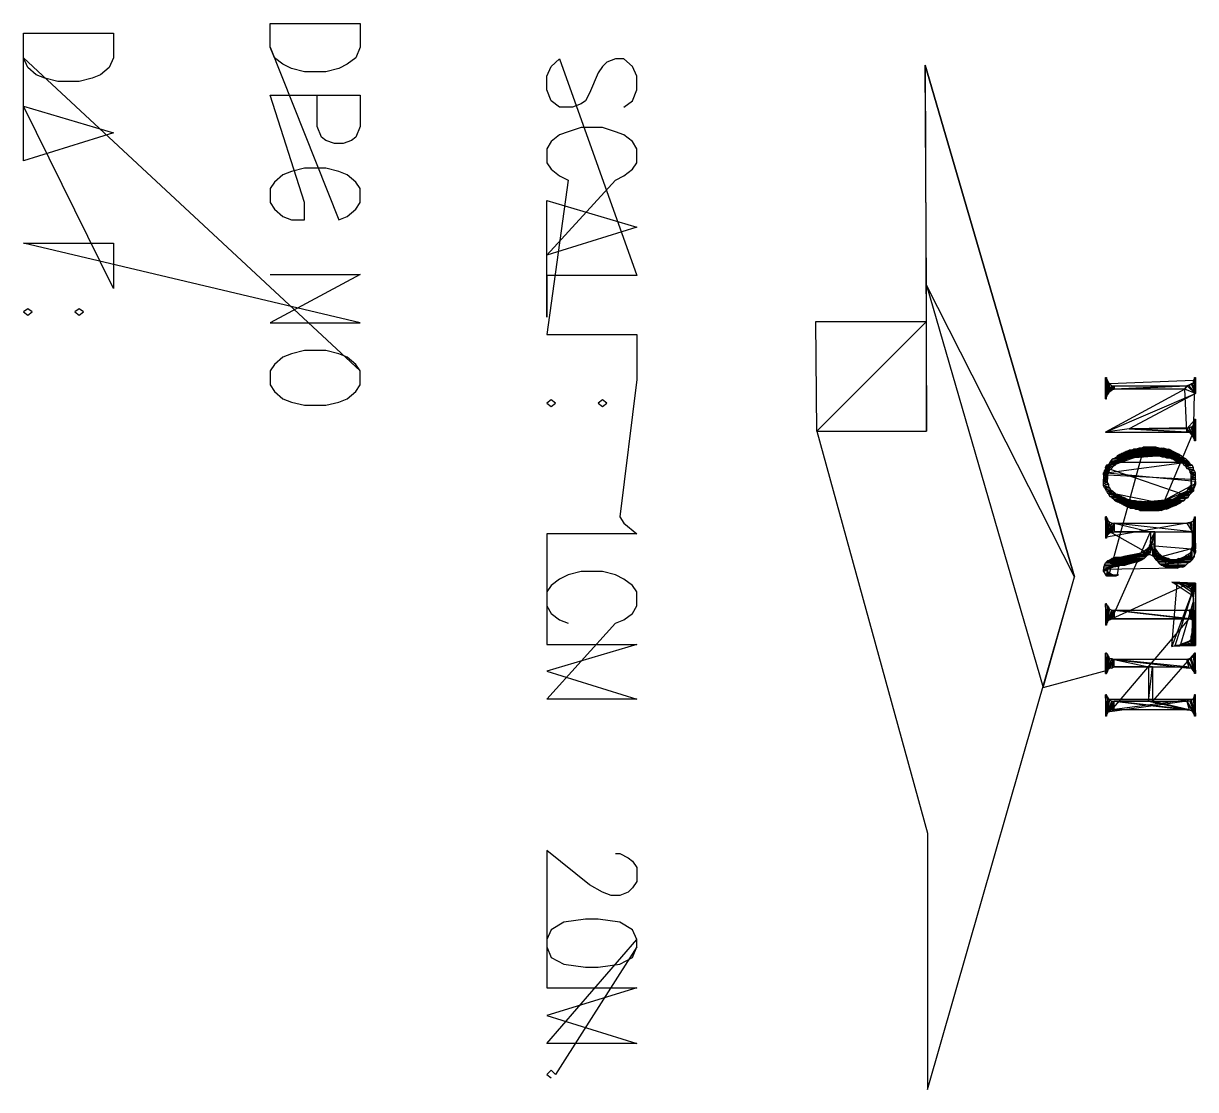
# Model space of a CAD drawing. Header units: metres. Extents: x 0 to 805, y 0 to 1107.
# Drawn here: x 74.1 to 143.5, y 211.8 to 274.9 of the extents above; entities that cross this region are included whole.
import ezdxf

# ---------------------------------------------------------------- set-up
doc = ezdxf.new("R2010")
doc.units = ezdxf.units.M
doc.layers.add('GUIDES', color=8, linetype='Continuous')
doc.layers.add('ROADS', color=7, linetype='Continuous')

msp = doc.modelspace()

# ---------------------------------------------------------------- linework, layer by layer
at = {"layer": 'GUIDES'}
for points in [[(88.702, 274.941), (94.036, 274.941), (94.036, 273.544), (93.782, 272.909), (93.274, 272.528), (92.766, 272.274), (92.004, 272.083), (90.734, 272.083), (89.972, 272.274), (89.464, 272.528), (88.956, 272.909), (88.702, 273.544), (88.702, 274.941)], [(74.097, 274.369), (79.431, 274.369), (79.431, 272.909), (79.177, 272.337), (78.669, 271.893), (78.161, 271.702), (77.399, 271.512), (76.129, 271.512), (75.367, 271.702), (74.859, 271.893), (74.351, 272.337), (74.097, 272.909), (74.097, 274.369)], [(127.501, 272.464), (136.327, 242.175), (127.564, 259.447), (127.501, 272.464)], [(136.327, 242.175), (127.564, 259.447), (134.486, 235.634), (136.327, 242.175)], [(74.605, 257.859), (74.351, 258.05), (74.097, 257.859), (74.351, 257.669), (74.605, 257.859)], [(77.653, 257.859), (77.399, 258.05), (77.145, 257.859), (77.399, 257.669), (77.653, 257.859)], [(121.024, 257.288), (127.564, 257.288), (121.087, 250.811), (121.024, 257.288)], [(127.564, 257.288), (121.087, 250.811), (127.564, 250.811), (127.564, 257.288)], [(94.036, 254.367), (93.782, 254.748), (93.274, 255.192), (92.766, 255.383), (92.004, 255.573), (90.734, 255.573), (89.972, 255.383), (89.464, 255.192), (88.956, 254.748), (88.702, 254.367), (88.702, 253.541), (88.956, 253.16), (89.464, 252.716), (89.972, 252.525), (90.734, 252.335), (92.004, 252.335), (92.766, 252.525), (93.274, 252.716), (93.782, 253.16), (94.036, 253.541), (94.036, 254.367)], [(138.232, 252.843), (138.169, 252.716), (138.169, 253.986), (138.232, 252.843)], [(138.232, 252.843), (138.232, 253.922), (138.169, 253.986), (138.232, 252.843)], [(138.232, 253.922), (138.169, 253.986), (138.232, 253.986), (138.232, 253.922)], [(138.296, 253.795), (138.232, 252.843), (138.232, 253.922), (138.296, 253.795)], [(138.232, 252.843), (138.359, 253.668), (138.296, 253.795), (138.232, 252.843)], [(138.423, 253.605), (138.232, 252.843), (138.359, 253.668), (138.423, 253.605)], [(138.296, 252.97), (138.423, 253.605), (138.232, 252.843), (138.296, 252.97)], [(138.359, 253.097), (138.296, 252.97), (138.423, 253.605), (138.359, 253.097)], [(138.359, 253.097), (138.55, 253.478), (138.423, 253.605), (138.359, 253.097)], [(138.423, 253.16), (138.359, 253.097), (138.55, 253.478), (138.423, 253.16)], [(138.55, 253.224), (138.677, 253.478), (138.423, 253.16), (138.55, 253.224)], [(138.55, 253.478), (138.677, 253.478), (138.423, 253.16), (138.55, 253.478)], [(138.677, 253.287), (138.55, 253.224), (138.677, 253.478), (138.677, 253.287)], [(142.995, 253.478), (142.868, 253.287), (138.677, 253.287), (142.995, 253.478)], [(138.677, 253.478), (142.995, 253.478), (138.677, 253.287), (138.677, 253.478)], [(143.503, 253.033), (142.868, 253.287), (142.995, 253.478), (143.503, 253.033)], [(142.995, 253.478), (143.503, 253.033), (143.122, 253.478), (142.995, 253.478)], [(143.503, 253.033), (143.122, 253.478), (143.249, 253.605), (143.503, 253.033)], [(143.249, 253.605), (143.503, 253.033), (143.312, 253.605), (143.249, 253.605)], [(143.503, 253.033), (143.312, 253.605), (143.376, 253.668), (143.503, 253.033)], [(143.503, 253.033), (143.376, 253.795), (143.439, 253.922), (143.503, 253.033)], [(143.376, 253.668), (143.503, 253.033), (143.376, 253.795), (143.376, 253.668)], [(143.439, 253.922), (143.503, 253.033), (143.439, 253.986), (143.439, 253.922)], [(143.503, 253.033), (143.439, 253.986), (143.503, 253.986), (143.503, 253.033)], [(105.593, 252.462), (105.339, 252.652), (105.085, 252.462), (105.339, 252.271), (105.593, 252.462)], [(108.641, 252.462), (108.387, 252.652), (108.133, 252.462), (108.387, 252.271), (108.641, 252.462)], [(138.169, 250.747), (143.503, 253.033), (142.868, 253.287), (138.169, 250.747)], [(139.566, 250.938), (138.169, 250.747), (143.503, 253.033), (139.566, 250.938)], [(138.232, 252.716), (138.232, 252.843), (138.169, 252.716), (138.232, 252.716)], [(143.376, 251.255), (143.503, 250.239), (143.439, 251.446), (143.376, 251.255)], [(143.503, 250.239), (143.376, 251.192), (143.376, 251.255), (143.503, 250.239)], [(143.503, 250.239), (143.439, 251.446), (143.439, 251.509), (143.503, 250.239)], [(143.503, 250.239), (143.439, 251.509), (143.503, 251.509), (143.503, 250.239)], [(138.169, 250.747), (142.995, 250.747), (139.566, 250.938), (138.169, 250.747)], [(142.995, 250.938), (139.566, 250.938), (142.995, 250.747), (142.995, 250.938)], [(142.995, 250.938), (143.312, 250.557), (143.122, 251.001), (142.995, 250.938)], [(142.995, 250.747), (143.122, 250.747), (142.995, 250.938), (142.995, 250.747)], [(143.122, 250.747), (142.995, 250.938), (143.312, 250.62), (143.122, 250.747)], [(142.995, 250.938), (143.312, 250.62), (143.312, 250.557), (142.995, 250.938)], [(143.122, 251.001), (143.503, 250.239), (143.249, 251.065), (143.122, 251.001)], [(143.312, 250.557), (143.122, 251.001), (143.503, 250.239), (143.312, 250.557)], [(143.503, 250.239), (143.249, 251.065), (143.312, 251.065), (143.503, 250.239)], [(143.312, 251.065), (143.503, 250.239), (143.376, 251.192), (143.312, 251.065)], [(143.312, 250.557), (143.376, 250.43), (143.503, 250.239), (143.312, 250.557)], [(143.376, 250.43), (143.439, 250.303), (143.503, 250.239), (143.376, 250.43)], [(143.439, 250.303), (143.503, 250.239), (143.439, 250.239), (143.439, 250.303)], [(139.629, 249.223), (139.439, 249.16), (138.613, 249.16), (139.629, 249.223)], [(138.74, 249.223), (139.629, 249.223), (138.613, 249.16), (138.74, 249.223)], [(139.883, 249.287), (139.756, 249.223), (138.74, 249.223), (139.883, 249.287)], [(140.074, 249.287), (139.883, 249.287), (138.74, 249.223), (140.074, 249.287)], [(140.074, 249.287), (138.74, 249.223), (140.201, 249.287), (140.074, 249.287)], [(138.74, 249.223), (140.201, 249.287), (138.867, 249.287), (138.74, 249.223)], [(138.867, 249.35), (140.836, 249.35), (138.994, 249.414), (138.867, 249.35)], [(140.328, 249.35), (138.867, 249.287), (140.201, 249.287), (140.328, 249.35)], [(138.867, 249.35), (140.328, 249.35), (138.867, 249.287), (138.867, 249.35)], [(139.121, 249.477), (142.55, 249.414), (138.994, 249.414), (139.121, 249.477)], [(140.836, 249.35), (138.994, 249.414), (142.55, 249.414), (140.836, 249.35)], [(139.248, 249.541), (142.423, 249.477), (139.121, 249.477), (139.248, 249.541)], [(142.423, 249.477), (139.121, 249.477), (142.55, 249.414), (142.423, 249.477)], [(139.375, 249.604), (142.296, 249.541), (139.248, 249.541), (139.375, 249.604)], [(142.296, 249.541), (139.248, 249.541), (142.423, 249.477), (142.296, 249.541)], [(139.566, 249.668), (142.169, 249.604), (139.375, 249.604), (139.566, 249.668)], [(142.169, 249.604), (139.375, 249.604), (142.296, 249.541), (142.169, 249.604)], [(142.042, 249.668), (139.566, 249.668), (142.169, 249.604), (142.042, 249.668)], [(139.82, 249.731), (141.915, 249.731), (139.693, 249.668), (139.82, 249.731)], [(141.915, 249.731), (139.693, 249.668), (142.042, 249.668), (141.915, 249.731)], [(140.137, 249.795), (141.598, 249.795), (139.947, 249.731), (140.137, 249.795)], [(141.598, 249.795), (139.947, 249.731), (141.788, 249.731), (141.598, 249.795)], [(140.391, 249.858), (141.344, 249.795), (140.264, 249.795), (140.391, 249.858)], [(141.153, 249.858), (140.391, 249.858), (141.344, 249.795), (141.153, 249.858)], [(140.836, 249.35), (140.899, 249.35), (142.55, 249.414), (140.836, 249.35)], [(140.899, 249.35), (142.55, 249.414), (142.677, 249.35), (140.899, 249.35)], [(141.534, 249.287), (142.804, 249.223), (141.344, 249.35), (141.534, 249.287)], [(142.804, 249.223), (141.344, 249.35), (142.677, 249.35), (142.804, 249.223)], [(141.534, 249.287), (141.661, 249.287), (142.804, 249.223), (141.534, 249.287)], [(141.661, 249.287), (141.788, 249.223), (142.804, 249.223), (141.661, 249.287)], [(141.979, 249.223), (142.106, 249.16), (142.931, 249.16), (141.979, 249.223)], [(142.804, 249.223), (141.979, 249.223), (142.931, 249.16), (142.804, 249.223)], [(138.296, 247.953), (138.105, 248.461), (138.169, 248.525), (138.296, 247.953)], [(138.296, 247.953), (138.169, 248.652), (138.232, 248.779), (138.296, 247.953)], [(138.169, 248.525), (138.296, 247.953), (138.169, 248.652), (138.169, 248.525)], [(138.359, 248.842), (138.74, 248.779), (138.232, 248.779), (138.359, 248.842)], [(138.613, 248.715), (138.55, 248.588), (138.232, 248.779), (138.613, 248.715)], [(138.55, 248.588), (138.232, 248.779), (138.423, 248.525), (138.55, 248.588)], [(138.232, 248.779), (138.423, 248.525), (138.359, 248.398), (138.232, 248.779)], [(138.359, 248.398), (138.359, 248.334), (138.232, 248.779), (138.359, 248.398)], [(138.359, 248.334), (138.232, 248.779), (138.296, 248.207), (138.359, 248.334)], [(138.232, 248.779), (138.296, 248.207), (138.296, 248.08), (138.232, 248.779)], [(138.296, 248.08), (138.296, 247.953), (138.232, 248.779), (138.296, 248.08)], [(138.74, 248.779), (138.232, 248.779), (138.613, 248.715), (138.74, 248.779)], [(138.804, 248.842), (138.359, 248.842), (138.994, 248.969), (138.804, 248.842)], [(138.359, 248.842), (138.994, 248.969), (138.423, 248.969), (138.359, 248.842)], [(138.804, 248.842), (138.359, 248.842), (138.74, 248.779), (138.804, 248.842)], [(138.486, 249.033), (139.121, 249.033), (138.423, 248.969), (138.486, 249.033)], [(139.121, 249.033), (138.423, 248.969), (138.994, 248.969), (139.121, 249.033)], [(138.613, 249.16), (139.312, 249.096), (138.486, 249.033), (138.613, 249.16)], [(139.312, 249.096), (139.185, 249.033), (138.486, 249.033), (139.312, 249.096)], [(139.439, 249.16), (138.613, 249.16), (139.312, 249.096), (139.439, 249.16)], [(142.106, 249.16), (142.931, 249.16), (142.233, 249.096), (142.106, 249.16)], [(142.931, 249.16), (142.233, 249.096), (143.058, 249.033), (142.931, 249.16)], [(142.233, 249.096), (142.36, 249.033), (143.058, 249.033), (142.233, 249.096)], [(142.55, 248.969), (143.122, 248.969), (142.487, 249.033), (142.55, 248.969)], [(143.058, 249.033), (142.487, 249.033), (143.122, 248.969), (143.058, 249.033)], [(142.741, 248.906), (143.185, 248.842), (142.55, 248.969), (142.741, 248.906)], [(143.185, 248.842), (142.55, 248.969), (143.122, 248.969), (143.185, 248.842)], [(142.741, 248.906), (143.185, 248.842), (142.804, 248.779), (142.741, 248.906)], [(143.185, 248.842), (142.804, 248.779), (143.312, 248.779), (143.185, 248.842)], [(142.804, 248.779), (143.312, 248.779), (142.931, 248.715), (142.804, 248.779)], [(143.312, 248.779), (142.931, 248.715), (143.376, 248.652), (143.312, 248.779)], [(142.931, 248.715), (143.376, 248.652), (142.995, 248.588), (142.931, 248.715)], [(143.376, 248.652), (142.995, 248.588), (143.376, 248.525), (143.376, 248.652)], [(142.995, 248.588), (143.376, 248.525), (143.122, 248.525), (142.995, 248.588)], [(143.376, 248.525), (143.122, 248.525), (143.439, 248.461), (143.376, 248.525)], [(143.122, 248.525), (143.439, 248.461), (143.185, 248.398), (143.122, 248.525)], [(138.042, 248.334), (138.296, 247.953), (138.105, 248.461), (138.042, 248.334)], [(138.296, 247.953), (138.042, 248.207), (138.042, 248.334), (138.296, 247.953)], [(138.042, 248.08), (138.296, 247.953), (138.042, 248.207), (138.042, 248.08)], [(138.042, 248.08), (138.042, 247.953), (138.296, 247.953), (138.042, 248.08)], [(138.042, 247.953), (138.296, 247.826), (138.042, 247.826), (138.042, 247.953)], [(138.296, 247.953), (138.042, 247.953), (138.296, 247.826), (138.296, 247.953)], [(138.296, 247.826), (138.042, 247.826), (138.296, 247.763), (138.296, 247.826)], [(138.042, 247.826), (138.296, 247.763), (138.042, 247.699), (138.042, 247.826)], [(143.439, 248.461), (143.185, 248.398), (143.503, 248.334), (143.439, 248.461)], [(143.185, 248.398), (143.503, 248.334), (143.185, 248.334), (143.185, 248.398)], [(143.185, 248.334), (143.249, 248.207), (143.503, 248.207), (143.185, 248.334)], [(143.503, 248.334), (143.185, 248.334), (143.503, 248.207), (143.503, 248.334)], [(143.249, 248.207), (143.503, 248.207), (143.249, 248.08), (143.249, 248.207)], [(143.503, 248.207), (143.249, 248.08), (143.503, 248.08), (143.503, 248.207)], [(143.249, 248.08), (143.503, 248.08), (143.249, 247.953), (143.249, 248.08)], [(143.503, 248.08), (143.249, 247.953), (143.503, 247.953), (143.503, 248.08)], [(143.249, 247.953), (143.249, 247.89), (143.312, 247.191), (143.249, 247.953)], [(143.249, 247.953), (143.503, 247.953), (143.312, 247.191), (143.249, 247.953)], [(143.249, 247.89), (143.249, 247.763), (143.312, 247.191), (143.249, 247.89)], [(143.312, 247.191), (143.503, 247.826), (143.503, 247.953), (143.312, 247.191)], [(143.503, 247.699), (143.312, 247.191), (143.503, 247.826), (143.503, 247.699)], [(138.296, 247.763), (138.042, 247.699), (138.359, 247.636), (138.296, 247.763)], [(138.042, 247.699), (138.359, 247.636), (138.042, 247.572), (138.042, 247.699)], [(138.359, 247.636), (138.042, 247.572), (138.359, 247.509), (138.359, 247.636)], [(138.042, 247.572), (138.359, 247.509), (138.105, 247.445), (138.042, 247.572)], [(138.359, 247.509), (138.105, 247.445), (138.423, 247.445), (138.359, 247.509)], [(138.105, 247.445), (138.423, 247.445), (138.169, 247.382), (138.105, 247.445)], [(138.423, 247.445), (138.169, 247.382), (138.486, 247.318), (138.423, 247.445)], [(138.169, 247.382), (138.486, 247.318), (138.232, 247.255), (138.169, 247.382)], [(138.486, 247.318), (138.232, 247.255), (138.613, 247.255), (138.486, 247.318)], [(138.296, 247.128), (138.613, 247.255), (138.232, 247.255), (138.296, 247.128)], [(138.74, 247.128), (138.296, 247.128), (138.613, 247.255), (138.74, 247.128)], [(138.74, 247.128), (138.296, 247.128), (138.804, 247.064), (138.74, 247.128)], [(138.296, 247.128), (138.804, 247.064), (138.359, 247.064), (138.296, 247.128)], [(142.868, 247.191), (143.312, 247.191), (142.741, 247.064), (142.868, 247.191)], [(143.312, 247.191), (142.741, 247.064), (143.185, 247.064), (143.312, 247.191)], [(142.995, 247.255), (142.868, 247.191), (143.312, 247.191), (142.995, 247.255)], [(143.058, 247.382), (142.995, 247.255), (143.312, 247.191), (143.058, 247.382)], [(143.122, 247.445), (143.058, 247.382), (143.312, 247.191), (143.122, 247.445)], [(143.185, 247.572), (143.122, 247.445), (143.312, 247.191), (143.185, 247.572)], [(143.249, 247.636), (143.185, 247.572), (143.312, 247.191), (143.249, 247.636)], [(143.249, 247.763), (143.249, 247.636), (143.312, 247.191), (143.249, 247.763)], [(143.312, 247.191), (143.503, 247.636), (143.503, 247.699), (143.312, 247.191)], [(143.439, 247.509), (143.312, 247.191), (143.503, 247.636), (143.439, 247.509)], [(143.312, 247.191), (143.376, 247.382), (143.439, 247.509), (143.312, 247.191)], [(143.376, 247.255), (143.312, 247.191), (143.376, 247.382), (143.376, 247.255)], [(138.359, 247.064), (138.931, 247.001), (138.423, 246.937), (138.359, 247.064)], [(138.804, 247.064), (138.359, 247.064), (138.931, 247.001), (138.804, 247.064)], [(138.931, 247.001), (138.423, 246.937), (139.121, 246.937), (138.931, 247.001)], [(138.423, 246.937), (139.121, 246.937), (138.55, 246.874), (138.423, 246.937)], [(139.121, 246.937), (139.248, 246.874), (138.55, 246.874), (139.121, 246.937)], [(138.677, 246.747), (139.375, 246.81), (138.55, 246.874), (138.677, 246.747)], [(139.248, 246.874), (138.55, 246.874), (139.375, 246.81), (139.248, 246.874)], [(139.502, 246.747), (138.677, 246.747), (139.375, 246.81), (139.502, 246.747)], [(138.677, 246.747), (139.629, 246.747), (138.74, 246.683), (138.677, 246.747)], [(139.629, 246.747), (139.756, 246.683), (138.74, 246.683), (139.629, 246.747)], [(138.867, 246.62), (139.947, 246.683), (138.74, 246.683), (138.867, 246.62)], [(140.074, 246.62), (138.867, 246.62), (139.947, 246.683), (140.074, 246.62)], [(138.867, 246.62), (140.582, 246.62), (138.994, 246.556), (138.867, 246.62)], [(140.582, 246.62), (140.709, 246.556), (138.994, 246.556), (140.582, 246.62)], [(138.994, 246.556), (142.614, 246.556), (139.121, 246.493), (138.994, 246.556)], [(142.614, 246.556), (139.121, 246.493), (142.487, 246.493), (142.614, 246.556)], [(139.121, 246.493), (142.487, 246.493), (139.248, 246.429), (139.121, 246.493)], [(142.487, 246.493), (139.248, 246.429), (142.36, 246.429), (142.487, 246.493)], [(139.248, 246.429), (142.36, 246.429), (139.375, 246.366), (139.248, 246.429)], [(142.36, 246.429), (139.375, 246.366), (142.169, 246.366), (142.36, 246.429)], [(141.026, 246.62), (140.836, 246.556), (142.614, 246.556), (141.026, 246.62)], [(141.153, 246.62), (141.026, 246.62), (142.614, 246.556), (141.153, 246.62)], [(141.153, 246.62), (142.614, 246.556), (141.344, 246.62), (141.153, 246.62)], [(142.614, 246.556), (141.344, 246.62), (142.677, 246.62), (142.614, 246.556)], [(141.661, 246.683), (141.471, 246.62), (142.677, 246.62), (141.661, 246.683)], [(141.661, 246.683), (142.677, 246.62), (141.788, 246.683), (141.661, 246.683)], [(141.915, 246.747), (142.804, 246.683), (141.788, 246.683), (141.915, 246.747)], [(142.677, 246.62), (141.788, 246.683), (142.804, 246.683), (142.677, 246.62)], [(142.106, 246.747), (141.915, 246.747), (142.804, 246.683), (142.106, 246.747)], [(142.233, 246.81), (142.931, 246.81), (142.106, 246.747), (142.233, 246.81)], [(142.931, 246.81), (142.106, 246.747), (142.804, 246.683), (142.931, 246.81)], [(142.36, 246.874), (142.233, 246.81), (142.931, 246.81), (142.36, 246.874)], [(142.487, 246.937), (143.058, 246.874), (142.36, 246.874), (142.487, 246.937)], [(143.058, 246.874), (142.36, 246.874), (142.931, 246.81), (143.058, 246.874)], [(143.122, 247.001), (142.487, 246.937), (143.058, 246.874), (143.122, 247.001)], [(142.614, 247.001), (143.122, 247.001), (142.487, 246.937), (142.614, 247.001)], [(143.185, 247.064), (142.614, 247.001), (143.122, 247.001), (143.185, 247.064)], [(142.741, 247.064), (143.185, 247.064), (142.614, 247.001), (142.741, 247.064)], [(138.169, 244.461), (138.232, 244.524), (138.169, 245.731), (138.169, 244.461)], [(138.232, 245.731), (138.169, 245.731), (138.296, 245.604), (138.232, 245.731)], [(138.169, 245.731), (138.296, 245.604), (138.232, 244.524), (138.169, 245.731)], [(139.375, 246.366), (142.169, 246.366), (139.502, 246.302), (139.375, 246.366)], [(142.169, 246.366), (139.502, 246.302), (142.042, 246.302), (142.169, 246.366)], [(139.502, 246.302), (142.042, 246.302), (139.629, 246.239), (139.502, 246.302)], [(142.042, 246.302), (139.629, 246.239), (141.915, 246.239), (142.042, 246.302)], [(141.915, 246.239), (139.756, 246.239), (141.788, 246.175), (141.915, 246.239)], [(139.756, 246.239), (141.788, 246.175), (139.947, 246.175), (139.756, 246.239)], [(141.661, 246.175), (140.074, 246.175), (141.471, 246.112), (141.661, 246.175)], [(140.074, 246.175), (141.471, 246.112), (140.201, 246.112), (140.074, 246.175)], [(143.439, 245.731), (143.503, 245.731), (143.439, 245.667), (143.439, 245.731)], [(143.503, 245.731), (143.439, 245.667), (143.503, 243.889), (143.503, 245.731)], [(138.232, 244.524), (138.296, 245.54), (138.296, 245.604), (138.232, 244.524)], [(138.359, 245.413), (138.232, 244.524), (138.296, 245.54), (138.359, 245.413)], [(138.55, 245.35), (138.232, 244.524), (138.423, 245.413), (138.55, 245.35)], [(138.232, 244.524), (138.423, 245.413), (138.359, 245.413), (138.232, 244.524)], [(138.55, 245.35), (138.296, 244.651), (138.232, 244.524), (138.55, 245.35)], [(138.677, 245.35), (138.423, 244.778), (138.296, 244.651), (138.677, 245.35)], [(138.677, 245.35), (138.296, 244.651), (138.55, 245.35), (138.677, 245.35)], [(138.677, 245.35), (138.55, 244.778), (138.423, 244.778), (138.677, 245.35)], [(138.677, 244.842), (138.677, 245.35), (138.55, 244.778), (138.677, 244.842)], [(140.836, 244.842), (138.677, 244.842), (138.677, 245.35), (140.836, 244.842)], [(140.836, 244.842), (143.312, 244.842), (138.677, 245.35), (140.836, 244.842)], [(143.312, 244.842), (138.677, 245.35), (142.995, 245.35), (143.312, 244.842)], [(142.995, 245.35), (143.312, 244.842), (143.185, 245.35), (142.995, 245.35)], [(143.312, 244.842), (143.185, 245.35), (143.249, 245.413), (143.312, 244.842)], [(143.249, 245.413), (143.439, 243.508), (143.376, 245.477), (143.249, 245.413)], [(143.249, 245.413), (143.312, 244.842), (143.439, 243.508), (143.249, 245.413)], [(143.439, 245.667), (143.376, 245.54), (143.439, 243.508), (143.439, 245.667)], [(143.439, 243.508), (143.376, 245.477), (143.376, 245.54), (143.439, 243.508)], [(143.439, 245.667), (143.503, 243.889), (143.439, 243.508), (143.439, 245.667)], [(138.232, 244.461), (138.169, 244.461), (138.232, 244.524), (138.232, 244.461)], [(141.09, 244.842), (140.836, 244.334), (140.899, 244.08), (141.09, 244.842)], [(141.09, 244.842), (140.836, 244.842), (140.836, 244.334), (141.09, 244.842)], [(140.836, 244.334), (140.899, 244.08), (140.836, 243.762), (140.836, 244.334)], [(141.09, 244.842), (140.899, 244.08), (141.026, 243.381), (141.09, 244.842)], [(141.09, 244.842), (141.09, 244.143), (141.026, 243.381), (141.09, 244.842)], [(143.312, 244.842), (143.312, 243.953), (143.439, 243.508), (143.312, 244.842)], [(140.772, 243.508), (140.264, 243.572), (140.328, 243.635), (140.772, 243.508)], [(140.836, 243.635), (140.328, 243.635), (140.772, 243.508), (140.836, 243.635)], [(140.518, 243.762), (140.391, 243.635), (140.836, 243.635), (140.518, 243.762)], [(140.645, 243.826), (140.836, 243.762), (140.518, 243.762), (140.645, 243.826)], [(140.836, 243.762), (140.518, 243.762), (140.836, 243.635), (140.836, 243.762)], [(140.709, 243.889), (140.645, 243.826), (140.836, 243.762), (140.709, 243.889)], [(140.709, 243.889), (140.836, 243.762), (140.772, 244.016), (140.709, 243.889)], [(140.836, 243.762), (140.772, 244.016), (140.836, 244.143), (140.836, 243.762)], [(140.836, 243.762), (140.899, 243.953), (140.899, 244.08), (140.836, 243.762)], [(140.899, 243.889), (140.836, 243.762), (140.899, 243.953), (140.899, 243.889)], [(140.899, 243.953), (140.899, 244.08), (141.026, 243.381), (140.899, 243.953)], [(141.026, 243.381), (140.899, 243.889), (140.899, 243.953), (141.026, 243.381)], [(140.963, 243.762), (141.026, 243.381), (140.899, 243.889), (140.963, 243.762)], [(141.026, 243.381), (140.963, 243.635), (140.963, 243.762), (141.026, 243.381)], [(140.963, 243.508), (141.026, 243.381), (140.963, 243.635), (140.963, 243.508)], [(141.026, 243.381), (141.09, 244.016), (141.09, 244.143), (141.026, 243.381)], [(141.09, 243.889), (141.026, 243.381), (141.09, 244.016), (141.09, 243.889)], [(141.09, 243.889), (141.153, 243.762), (141.026, 243.381), (141.09, 243.889)], [(141.153, 243.762), (141.217, 243.699), (141.026, 243.381), (141.153, 243.762)], [(141.217, 243.699), (141.28, 243.572), (141.026, 243.381), (141.217, 243.699)], [(143.249, 243.699), (143.185, 243.572), (143.312, 243.191), (143.249, 243.699)], [(143.249, 243.826), (143.312, 243.191), (143.312, 243.953), (143.249, 243.826)], [(143.249, 243.826), (143.249, 243.699), (143.312, 243.191), (143.249, 243.826)], [(143.312, 243.953), (143.439, 243.508), (143.312, 243.191), (143.312, 243.953)], [(143.439, 243.508), (143.503, 243.762), (143.503, 243.889), (143.439, 243.508)], [(143.503, 243.635), (143.439, 243.508), (143.503, 243.762), (143.503, 243.635)], [(138.169, 243), (139.502, 242.937), (138.105, 242.873), (138.169, 243)], [(138.105, 242.873), (139.312, 242.873), (139.502, 242.937), (138.105, 242.873)], [(139.82, 243), (138.169, 243), (139.947, 243.064), (139.82, 243)], [(138.169, 243), (139.947, 243.064), (138.232, 243.064), (138.169, 243)], [(139.693, 243), (138.169, 243), (139.502, 242.937), (139.693, 243)], [(138.232, 243.064), (140.074, 243.064), (140.137, 243.127), (138.232, 243.064)], [(138.296, 243.127), (140.137, 243.127), (138.232, 243.064), (138.296, 243.127)], [(138.423, 243.191), (140.201, 243.127), (138.296, 243.127), (138.423, 243.191)], [(138.55, 243.254), (140.328, 243.191), (138.423, 243.191), (138.55, 243.254)], [(140.328, 243.191), (138.423, 243.191), (140.201, 243.127), (140.328, 243.191)], [(138.677, 243.254), (138.55, 243.254), (140.328, 243.191), (138.677, 243.254)], [(138.74, 243.318), (140.455, 243.254), (138.677, 243.254), (138.74, 243.318)], [(140.455, 243.254), (138.677, 243.254), (140.328, 243.191), (140.455, 243.254)], [(138.931, 243.318), (138.74, 243.318), (140.455, 243.254), (138.931, 243.318)], [(138.931, 243.318), (140.455, 243.254), (139.058, 243.318), (138.931, 243.318)], [(140.455, 243.254), (139.058, 243.318), (139.248, 243.381), (140.455, 243.254)], [(140.582, 243.381), (139.248, 243.381), (140.455, 243.254), (140.582, 243.381)], [(139.502, 243.381), (140.582, 243.381), (139.629, 243.445), (139.502, 243.381)], [(140.582, 243.381), (139.629, 243.445), (140.645, 243.445), (140.582, 243.381)], [(140.645, 243.445), (139.82, 243.445), (139.947, 243.508), (140.645, 243.445)], [(139.947, 243.508), (140.645, 243.445), (140.137, 243.508), (139.947, 243.508)], [(140.137, 243.508), (140.772, 243.508), (140.264, 243.572), (140.137, 243.508)], [(140.645, 243.445), (140.137, 243.508), (140.772, 243.508), (140.645, 243.445)], [(141.28, 243.572), (141.407, 243.508), (141.026, 243.381), (141.28, 243.572)], [(141.407, 243.508), (141.534, 243.381), (141.026, 243.381), (141.407, 243.508)], [(141.534, 243.381), (141.026, 243.381), (141.661, 243.318), (141.534, 243.381)], [(141.026, 243.381), (141.661, 243.318), (141.09, 243.254), (141.026, 243.381)], [(141.661, 243.318), (141.09, 243.254), (141.788, 243.254), (141.661, 243.318)], [(141.153, 243.191), (141.788, 243.254), (141.09, 243.254), (141.153, 243.191)], [(141.915, 243.254), (142.042, 243.191), (141.153, 243.191), (141.915, 243.254)], [(141.915, 243.254), (141.153, 243.191), (141.788, 243.254), (141.915, 243.254)], [(143.312, 243.191), (141.153, 243.191), (143.185, 243.064), (143.312, 243.191)], [(141.153, 243.191), (143.185, 243.064), (141.28, 243.064), (141.153, 243.191)], [(143.185, 243.064), (141.28, 243.064), (143.058, 243), (143.185, 243.064)], [(141.28, 243.064), (143.058, 243), (141.407, 242.937), (141.28, 243.064)], [(143.058, 243), (141.407, 242.937), (142.931, 242.873), (143.058, 243)], [(141.407, 242.937), (142.931, 242.873), (141.471, 242.873), (141.407, 242.937)], [(142.36, 243.191), (143.312, 243.191), (142.487, 243.254), (142.36, 243.191)], [(143.312, 243.191), (142.487, 243.254), (142.614, 243.254), (143.312, 243.191)], [(142.741, 243.318), (142.614, 243.254), (143.312, 243.191), (142.741, 243.318)], [(142.868, 243.381), (142.741, 243.318), (143.312, 243.191), (142.868, 243.381)], [(142.931, 243.445), (142.868, 243.381), (143.312, 243.191), (142.931, 243.445)], [(143.058, 243.508), (142.931, 243.445), (143.312, 243.191), (143.058, 243.508)], [(143.185, 243.572), (143.058, 243.508), (143.312, 243.191), (143.185, 243.572)], [(143.312, 243.191), (143.439, 243.381), (143.439, 243.508), (143.312, 243.191)], [(143.376, 243.318), (143.312, 243.191), (143.439, 243.381), (143.376, 243.318)], [(138.931, 242.81), (138.042, 242.746), (139.121, 242.873), (138.931, 242.81)], [(138.042, 242.746), (139.121, 242.873), (138.105, 242.873), (138.042, 242.746)], [(138.613, 242.746), (138.042, 242.746), (138.804, 242.81), (138.613, 242.746)], [(138.042, 242.746), (138.804, 242.81), (138.931, 242.81), (138.042, 242.746)], [(138.486, 242.746), (138.423, 242.683), (138.042, 242.619), (138.486, 242.746)], [(138.486, 242.746), (138.042, 242.619), (138.613, 242.746), (138.486, 242.746)], [(138.042, 242.619), (138.613, 242.746), (138.042, 242.746), (138.042, 242.619)], [(138.423, 242.683), (138.042, 242.619), (138.296, 242.619), (138.423, 242.683)], [(138.296, 242.619), (138.296, 242.556), (138.042, 242.492), (138.296, 242.619)], [(138.042, 242.619), (138.296, 242.619), (138.042, 242.492), (138.042, 242.619)], [(138.296, 242.556), (138.042, 242.492), (138.232, 242.238), (138.296, 242.556)], [(138.232, 242.238), (138.105, 242.429), (138.042, 242.492), (138.232, 242.238)], [(138.169, 242.302), (138.232, 242.238), (138.105, 242.429), (138.169, 242.302)], [(138.232, 242.238), (138.296, 242.492), (138.296, 242.556), (138.232, 242.238)], [(138.359, 242.429), (138.232, 242.238), (138.296, 242.492), (138.359, 242.429)], [(138.232, 242.238), (138.486, 242.365), (138.359, 242.429), (138.232, 242.238)], [(138.613, 242.302), (138.232, 242.238), (138.486, 242.365), (138.613, 242.302)], [(138.867, 242.302), (138.232, 242.238), (138.804, 242.238), (138.867, 242.302)], [(138.867, 242.302), (138.232, 242.238), (138.613, 242.302), (138.867, 242.302)], [(138.931, 242.302), (138.867, 242.302), (138.804, 242.238), (138.931, 242.302)], [(142.931, 242.873), (141.471, 242.873), (142.868, 242.81), (142.931, 242.873)], [(141.471, 242.873), (142.868, 242.81), (141.598, 242.81), (141.471, 242.873)], [(142.868, 242.81), (141.598, 242.81), (142.741, 242.746), (142.868, 242.81)], [(141.598, 242.81), (142.741, 242.746), (141.725, 242.746), (141.598, 242.81)], [(142.55, 242.746), (141.915, 242.746), (142.423, 242.683), (142.55, 242.746)], [(141.915, 242.746), (142.423, 242.683), (142.042, 242.683), (141.915, 242.746)], [(142.106, 241.857), (142.233, 241.794), (143.503, 241.794), (142.106, 241.857)], [(142.423, 241.794), (143.503, 241.794), (142.614, 241.73), (142.423, 241.794)], [(142.614, 241.73), (142.741, 241.667), (143.503, 241.794), (142.614, 241.73)], [(142.741, 241.667), (143.503, 241.794), (142.868, 241.667), (142.741, 241.667)], [(143.503, 241.794), (142.868, 241.667), (142.995, 241.603), (143.503, 241.794)], [(142.995, 241.603), (143.058, 241.54), (143.503, 241.794), (142.995, 241.603)], [(143.058, 241.54), (143.503, 241.794), (143.185, 241.476), (143.058, 241.54)], [(143.503, 241.794), (143.185, 241.476), (143.249, 241.413), (143.503, 241.794)], [(143.249, 241.413), (143.249, 241.286), (143.503, 241.794), (143.249, 241.413)], [(143.249, 241.286), (143.503, 241.794), (143.312, 241.222), (143.249, 241.286)], [(143.503, 241.794), (143.312, 241.222), (143.312, 241.095), (143.503, 241.794)], [(143.312, 241.095), (143.376, 240.905), (143.503, 241.794), (143.312, 241.095)], [(143.376, 240.905), (143.503, 241.794), (143.503, 238.111), (143.376, 240.905)], [(143.503, 238.111), (143.376, 240.778), (143.376, 240.905), (143.503, 238.111)], [(138.169, 239.317), (138.232, 239.381), (138.169, 240.587), (138.169, 239.317)], [(138.232, 240.587), (138.169, 240.587), (138.296, 240.46), (138.232, 240.587)], [(138.169, 240.587), (138.296, 240.46), (138.232, 239.381), (138.169, 240.587)], [(138.359, 240.333), (138.232, 239.381), (138.296, 240.46), (138.359, 240.333)], [(138.232, 239.381), (138.423, 240.27), (138.359, 240.333), (138.232, 239.381)], [(138.55, 240.206), (138.232, 239.381), (138.423, 240.27), (138.55, 240.206)], [(138.55, 240.206), (138.296, 239.508), (138.232, 239.381), (138.55, 240.206)], [(138.677, 240.206), (138.423, 239.635), (138.296, 239.571), (138.677, 240.206)], [(138.677, 240.206), (138.296, 239.571), (138.55, 240.206), (138.677, 240.206)], [(138.296, 239.571), (138.55, 240.206), (138.296, 239.508), (138.296, 239.571)], [(138.677, 240.206), (138.55, 239.698), (138.423, 239.635), (138.677, 240.206)], [(138.677, 239.698), (138.677, 240.206), (138.55, 239.698), (138.677, 239.698)], [(143.122, 239.698), (138.677, 239.698), (138.677, 240.206), (143.122, 239.698)], [(143.122, 239.698), (143.185, 239.698), (138.677, 240.206), (143.122, 239.698)], [(143.185, 239.698), (138.677, 240.206), (143.122, 240.206), (143.185, 239.698)], [(143.185, 239.698), (143.312, 239.635), (143.122, 240.206), (143.185, 239.698)], [(143.122, 240.206), (143.312, 239.635), (143.376, 239.508), (143.122, 240.206)], [(143.122, 240.206), (143.376, 239.508), (143.249, 240.206), (143.122, 240.206)], [(143.376, 239.508), (143.249, 240.206), (143.312, 240.27), (143.376, 239.508)], [(143.312, 240.27), (143.376, 239.508), (143.376, 240.333), (143.312, 240.27)], [(143.376, 240.397), (143.503, 238.111), (143.376, 240.778), (143.376, 240.397)], [(143.503, 238.111), (143.376, 239.508), (143.376, 240.397), (143.503, 238.111)], [(143.376, 239.127), (143.503, 238.111), (143.376, 239.508), (143.376, 239.127)], [(138.232, 239.317), (138.169, 239.317), (138.232, 239.381), (138.232, 239.317)], [(143.312, 238.873), (143.503, 238.111), (143.376, 239), (143.312, 238.873)], [(143.503, 238.111), (143.312, 238.746), (143.312, 238.873), (143.503, 238.111)], [(143.503, 238.111), (143.376, 239), (143.376, 239.127), (143.503, 238.111)], [(142.296, 238.111), (143.503, 238.111), (142.106, 238.047), (142.296, 238.111)], [(142.614, 238.174), (143.503, 238.111), (142.487, 238.111), (142.614, 238.174)], [(142.741, 238.238), (142.614, 238.174), (143.503, 238.111), (142.741, 238.238)], [(142.741, 238.238), (143.503, 238.111), (142.868, 238.238), (142.741, 238.238)], [(143.503, 238.111), (142.868, 238.238), (142.995, 238.301), (143.503, 238.111)], [(142.995, 238.301), (143.503, 238.111), (143.122, 238.365), (142.995, 238.301)], [(143.503, 238.111), (143.122, 238.365), (143.185, 238.428), (143.503, 238.111)], [(143.185, 238.428), (143.503, 238.111), (143.249, 238.492), (143.185, 238.428)], [(143.249, 238.619), (143.503, 238.111), (143.312, 238.746), (143.249, 238.619)], [(143.503, 238.111), (143.249, 238.492), (143.249, 238.619), (143.503, 238.111)], [(138.169, 237.666), (138.232, 236.46), (138.169, 236.46), (138.169, 237.666)], [(138.232, 237.666), (138.169, 237.666), (138.296, 237.603), (138.232, 237.666)], [(138.169, 237.666), (138.296, 237.603), (138.232, 236.46), (138.169, 237.666)], [(138.232, 236.46), (138.296, 237.539), (138.296, 237.603), (138.232, 236.46)], [(138.359, 237.412), (138.232, 236.46), (138.296, 237.539), (138.359, 237.412)], [(138.232, 236.46), (138.423, 237.349), (138.359, 237.412), (138.232, 236.46)], [(143.249, 237.349), (143.503, 236.46), (143.376, 237.476), (143.249, 237.349)], [(143.439, 237.666), (143.376, 237.539), (143.503, 236.46), (143.439, 237.666)], [(143.503, 236.46), (143.376, 237.476), (143.376, 237.539), (143.503, 236.46)], [(143.503, 236.46), (143.503, 237.666), (143.439, 237.666), (143.503, 236.46)], [(138.55, 237.349), (138.296, 236.587), (138.232, 236.46), (138.55, 237.349)], [(138.55, 237.349), (138.232, 236.46), (138.423, 237.349), (138.55, 237.349)], [(138.677, 237.285), (138.296, 236.65), (138.55, 237.349), (138.677, 237.285)], [(138.296, 236.65), (138.55, 237.349), (138.296, 236.587), (138.296, 236.65)], [(138.677, 237.285), (138.423, 236.777), (138.296, 236.65), (138.677, 237.285)], [(138.677, 237.285), (138.55, 236.777), (138.423, 236.777), (138.677, 237.285)], [(138.677, 236.841), (138.677, 237.285), (138.55, 236.777), (138.677, 236.841)], [(140.709, 236.841), (138.677, 236.841), (138.677, 237.285), (140.709, 236.841)], [(140.709, 236.841), (142.995, 236.841), (138.677, 237.285), (140.709, 236.841)], [(142.995, 236.841), (138.677, 237.285), (143.122, 236.777), (142.995, 236.841)], [(138.677, 237.285), (143.122, 236.777), (142.995, 237.285), (138.677, 237.285)], [(140.963, 236.841), (140.963, 234.809), (140.709, 234.809), (140.963, 236.841)], [(140.963, 236.841), (140.709, 236.841), (140.709, 234.809), (140.963, 236.841)], [(142.995, 237.285), (143.503, 236.46), (143.185, 237.349), (142.995, 237.285)], [(143.122, 236.777), (142.995, 237.285), (143.312, 236.777), (143.122, 236.777)], [(142.995, 237.285), (143.312, 236.777), (143.312, 236.714), (142.995, 237.285)], [(142.995, 237.285), (143.312, 236.714), (143.503, 236.46), (142.995, 237.285)], [(143.503, 236.46), (143.185, 237.349), (143.249, 237.349), (143.503, 236.46)], [(143.312, 236.714), (143.376, 236.587), (143.503, 236.46), (143.312, 236.714)], [(143.439, 236.523), (143.503, 236.46), (143.439, 236.46), (143.439, 236.523)], [(138.169, 233.92), (138.232, 233.983), (138.169, 235.19), (138.169, 233.92)], [(138.232, 235.19), (138.169, 235.19), (138.296, 235.063), (138.232, 235.19)], [(138.169, 235.19), (138.296, 235.063), (138.232, 233.983), (138.169, 235.19)], [(138.232, 233.983), (138.296, 234.999), (138.296, 235.063), (138.232, 233.983)], [(138.359, 234.936), (138.232, 233.983), (138.296, 234.999), (138.359, 234.936)], [(138.232, 233.983), (138.423, 234.872), (138.359, 234.936), (138.232, 233.983)], [(138.55, 234.809), (138.232, 233.983), (138.423, 234.872), (138.55, 234.809)], [(138.55, 234.809), (138.296, 234.11), (138.232, 233.983), (138.55, 234.809)], [(138.677, 234.809), (138.423, 234.237), (138.296, 234.174), (138.677, 234.809)], [(138.677, 234.809), (138.296, 234.174), (138.55, 234.809), (138.677, 234.809)], [(138.296, 234.174), (138.55, 234.809), (138.296, 234.11), (138.296, 234.174)], [(138.677, 234.809), (138.55, 234.301), (138.423, 234.237), (138.677, 234.809)], [(138.677, 234.301), (138.677, 234.809), (138.55, 234.301), (138.677, 234.301)], [(142.995, 234.301), (138.677, 234.301), (138.677, 234.809), (142.995, 234.301)], [(142.995, 234.301), (143.122, 234.301), (138.677, 234.809), (142.995, 234.301)], [(143.122, 234.301), (138.677, 234.809), (140.709, 234.809), (143.122, 234.301)], [(140.709, 234.809), (143.122, 234.301), (140.963, 234.809), (140.709, 234.809)], [(143.122, 234.301), (140.963, 234.809), (142.995, 234.809), (143.122, 234.301)], [(143.122, 234.301), (143.312, 234.237), (142.995, 234.809), (143.122, 234.301)], [(142.995, 234.809), (143.312, 234.237), (143.503, 233.92), (142.995, 234.809)], [(142.995, 234.809), (143.503, 233.92), (143.185, 234.809), (142.995, 234.809)], [(143.503, 233.92), (143.185, 234.809), (143.249, 234.872), (143.503, 233.92)], [(143.249, 234.872), (143.503, 233.92), (143.376, 234.936), (143.249, 234.872)], [(143.439, 235.19), (143.376, 234.999), (143.503, 233.92), (143.439, 235.19)], [(143.503, 233.92), (143.376, 234.936), (143.376, 234.999), (143.503, 233.92)], [(143.503, 233.92), (143.503, 235.19), (143.439, 235.19), (143.503, 233.92)], [(138.232, 233.92), (138.169, 233.92), (138.232, 233.983), (138.232, 233.92)], [(143.312, 234.237), (143.376, 234.11), (143.503, 233.92), (143.312, 234.237)], [(143.376, 234.11), (143.439, 234.047), (143.503, 233.92), (143.376, 234.11)], [(143.439, 234.047), (143.503, 233.92), (143.439, 233.92), (143.439, 234.047)], [(110.419, 220.712), (110.165, 221.283), (109.403, 221.728), (108.133, 221.918), (107.371, 221.918), (106.101, 221.728), (105.339, 221.283), (105.085, 220.712), (105.085, 220.267), (105.339, 219.632), (106.101, 219.251), (107.371, 219.061), (108.133, 219.061), (109.403, 219.251), (110.165, 219.632), (110.419, 220.267), (110.419, 220.712)]]:
    msp.add_lwpolyline(points, close=True, dxfattribs=at)
at = {"layer": 'ROADS'}
for points in [[(88.702, 274.941), (94.036, 274.941), (94.036, 273.544), (93.782, 272.909), (93.274, 272.528), (92.766, 272.274), (92.004, 272.083), (90.734, 272.083), (89.972, 272.274), (89.464, 272.528), (88.956, 272.909), (88.702, 273.544), (92.766, 263.32), (93.274, 263.511), (93.782, 263.955), (94.036, 264.336), (94.036, 265.162), (93.782, 265.543), (93.274, 265.987), (92.766, 266.178), (92.004, 266.368), (90.734, 266.368), (89.972, 266.178), (89.464, 265.987), (88.956, 265.543), (88.702, 265.162), (88.702, 264.336), (88.956, 263.955), (89.464, 263.511), (89.972, 263.32), (90.734, 263.32), (90.734, 264.336), (88.702, 270.686), (94.036, 270.686), (94.036, 268.845), (93.782, 268.21), (93.528, 268.019), (93.02, 267.829), (92.512, 267.829), (92.004, 268.019), (91.75, 268.21), (91.496, 268.845), (91.496, 270.686)], [(88.702, 260.082), (94.036, 260.082), (88.702, 257.224), (94.036, 257.224), (74.097, 261.923), (79.431, 261.923), (79.431, 259.256), (74.097, 270.051), (79.431, 268.464), (74.097, 266.813), (74.097, 274.369), (79.431, 274.369), (79.431, 272.909), (79.177, 272.337), (78.669, 271.893), (78.161, 271.702), (77.399, 271.512), (76.129, 271.512), (75.367, 271.702), (74.859, 271.893), (74.351, 272.337), (74.097, 272.909), (94.036, 254.367), (93.782, 254.748), (93.274, 255.192), (92.766, 255.383), (92.004, 255.573), (90.734, 255.573), (89.972, 255.383), (89.464, 255.192), (88.956, 254.748), (88.702, 254.367), (88.702, 253.541), (88.956, 253.16), (89.464, 252.716), (89.972, 252.525), (90.734, 252.335), (92.004, 252.335), (92.766, 252.525), (93.274, 252.716), (93.782, 253.16), (94.036, 253.541)], [(109.657, 269.988), (110.165, 270.369), (110.419, 271.004), (110.419, 271.829), (110.165, 272.401), (109.657, 272.845), (109.149, 272.845), (108.641, 272.655), (108.387, 272.401), (108.133, 272.02), (107.625, 270.813), (107.371, 270.369), (107.117, 270.178), (106.609, 269.988), (105.847, 269.988), (105.339, 270.369), (105.085, 271.004), (105.085, 271.829), (105.339, 272.401), (105.847, 272.845), (110.419, 260.018), (105.085, 260.018), (105.085, 257.542), (105.085, 264.463), (110.419, 262.876), (105.085, 261.225), (109.149, 265.67), (109.657, 265.924), (110.165, 266.305), (110.419, 266.686), (110.419, 267.511), (110.165, 267.956), (109.657, 268.337), (109.149, 268.527), (108.387, 268.781), (107.117, 268.781), (106.355, 268.527), (105.847, 268.337), (105.339, 267.956), (105.085, 267.511), (105.085, 266.686), (105.339, 266.305), (105.847, 265.924), (106.355, 265.67), (105.085, 256.526), (110.419, 256.526), (110.419, 253.859), (109.403, 245.731), (109.657, 245.35), (110.419, 244.715), (105.085, 244.715), (105.085, 238.174), (110.419, 238.174), (105.085, 236.587), (110.419, 234.936), (105.085, 234.936), (109.149, 239.444), (109.657, 239.635), (110.165, 240.016), (110.419, 240.46), (110.419, 241.286), (110.165, 241.667), (109.657, 242.048), (109.149, 242.302), (108.387, 242.492), (107.117, 242.492), (106.355, 242.302), (105.847, 242.048), (105.339, 241.667), (105.085, 241.286), (105.085, 240.46), (105.339, 240.016), (105.847, 239.635), (106.355, 239.444)], [(121.024, 257.288), (127.564, 257.288), (121.087, 250.811), (127.628, 226.998), (127.628, 211.822), (136.327, 242.175), (127.501, 272.464), (127.564, 250.811), (127.564, 259.447)], [(136.327, 242.175), (127.564, 259.447), (134.486, 235.634), (138.296, 236.65), (138.55, 237.349), (138.169, 236.46), (138.232, 236.46), (138.169, 237.666), (138.296, 237.603), (138.232, 236.46), (138.296, 237.539), (138.296, 237.603), (138.232, 236.46), (138.359, 237.412), (138.232, 236.46), (138.55, 237.349), (138.677, 236.841), (140.709, 236.841), (140.963, 236.841), (142.995, 236.841), (138.677, 237.285), (143.122, 236.777), (142.995, 237.285), (143.312, 236.777), (143.503, 236.46), (143.249, 237.349), (143.185, 237.349), (143.503, 236.46), (143.376, 237.476), (143.439, 237.666), (143.376, 237.539), (143.503, 236.46), (143.503, 237.666), (143.439, 237.666), (140.963, 234.809), (143.122, 234.301), (140.709, 234.809), (140.963, 234.809), (140.709, 234.809), (138.677, 234.809), (143.122, 234.301), (138.677, 234.301), (138.677, 234.809), (143.122, 234.301), (142.995, 234.301), (140.963, 234.809), (142.995, 234.809), (143.312, 234.237), (143.503, 233.92), (143.503, 235.19), (143.439, 235.19), (143.376, 234.999), (143.503, 233.92), (143.185, 234.809), (143.249, 234.872), (143.503, 233.92), (142.995, 234.809), (138.296, 234.174), (138.55, 234.809), (138.232, 233.983), (138.296, 234.999), (138.169, 235.19), (138.296, 235.063), (138.232, 233.983), (138.232, 233.983), (138.169, 235.19), (138.359, 234.936), (143.376, 234.936), (143.376, 234.936), (138.55, 234.301), (143.122, 239.698), (143.185, 239.698), (138.677, 240.206), (138.677, 239.698), (143.185, 239.698), (138.677, 240.206), (143.122, 240.206), (143.376, 239.508), (143.312, 240.27), (143.376, 239.508), (143.376, 240.397), (143.376, 239.508), (143.503, 238.111), (143.376, 239), (143.376, 239.127), (143.503, 238.111), (143.376, 239.508), (143.249, 238.619), (143.312, 238.873), (143.376, 240.905), (143.376, 240.778), (142.614, 238.174), (142.741, 238.238), (142.995, 238.301), (143.122, 238.365), (142.487, 238.111), (142.296, 238.111), (143.503, 241.794), (142.106, 238.047), (142.423, 241.794), (142.106, 241.857), (142.233, 241.794), (143.312, 241.095), (143.249, 241.286), (142.614, 241.73), (142.868, 241.667), (138.296, 239.571), (138.55, 240.206), (138.232, 239.381), (138.359, 240.333), (138.232, 239.381), (138.169, 240.587), (138.296, 240.46), (138.232, 239.381), (138.232, 239.381), (138.169, 240.587), (138.296, 240.46), (138.232, 239.381), (138.55, 240.206), (138.296, 239.571), (138.55, 239.698), (140.836, 244.842), (143.312, 244.842), (138.677, 245.35), (138.677, 244.842), (140.836, 244.842), (141.09, 244.842), (143.312, 244.842), (143.312, 243.953), (143.439, 243.508), (143.376, 245.54), (143.503, 245.731), (143.439, 245.667), (143.503, 243.889), (143.376, 245.477), (143.249, 245.413), (142.995, 245.35), (138.232, 244.524), (138.296, 245.54), (138.169, 245.731), (138.296, 245.604), (138.232, 244.524), (138.232, 244.524), (138.169, 245.731), (138.296, 244.651), (138.55, 245.35), (138.359, 245.413), (138.55, 244.778), (141.026, 243.381), (141.661, 243.318), (141.026, 243.381), (141.09, 244.143), (140.899, 244.08), (141.026, 243.381), (141.788, 243.254), (141.153, 243.191), (143.312, 243.191), (142.169, 243.191), (142.169, 243.191), (141.153, 243.191), (143.185, 243.064), (141.28, 243.064), (143.185, 243.064), (141.153, 243.191), (143.185, 243.064), (141.28, 243.064), (143.058, 243), (141.407, 242.937), (142.931, 242.873), (141.471, 242.873), (142.868, 242.81), (141.598, 242.81), (142.741, 242.746), (141.725, 242.746), (142.55, 242.746), (141.915, 242.746), (141.09, 243.889), (141.09, 244.016), (143.249, 243.826), (141.09, 243.254), (141.534, 243.381), (141.915, 243.254), (142.042, 243.191), (142.36, 243.191), (142.487, 243.254), (142.423, 242.683), (138.042, 242.619), (138.613, 242.746), (138.042, 242.746), (139.121, 242.873), (138.169, 243), (139.693, 243), (139.947, 243.064), (138.232, 243.064), (140.137, 243.127), (138.296, 243.127), (140.328, 243.191), (138.423, 243.191), (140.328, 243.191), (138.55, 243.254), (138.677, 243.254), (140.455, 243.254), (138.931, 243.318), (138.74, 243.318), (140.582, 243.381), (139.375, 243.381), (139.629, 243.445), (140.645, 243.445), (139.947, 243.508), (140.645, 243.445), (140.137, 243.508), (140.772, 243.508), (140.264, 243.572), (139.248, 243.381), (139.058, 243.318), (139.248, 243.381), (140.074, 243.064), (139.502, 242.937), (138.105, 242.873), (139.312, 242.873), (139.502, 242.937), (140.201, 243.127), (138.486, 242.746), (138.931, 242.81), (138.867, 242.302), (138.232, 242.238), (138.867, 242.302), (138.232, 242.238), (138.613, 242.302), (138.804, 242.238), (138.359, 242.238), (140.328, 249.35), (138.867, 249.287), (140.074, 249.287), (138.74, 249.223), (140.328, 249.35), (138.867, 249.35), (140.709, 249.35), (140.518, 249.35), (138.867, 249.35), (140.328, 249.35), (138.74, 249.223), (139.883, 249.287), (139.883, 249.287), (139.756, 249.223), (138.613, 249.16), (139.629, 249.223), (138.867, 249.35), (140.836, 249.35), (139.121, 249.477), (142.55, 249.414), (138.994, 249.414), (140.201, 249.287), (138.74, 249.223), (139.312, 249.096), (138.486, 249.033), (138.994, 248.969), (138.359, 248.842), (139.121, 249.033), (138.486, 249.033), (139.439, 249.16), (139.629, 249.223), (138.74, 249.223), (139.629, 249.223), (141.217, 249.35), (142.677, 249.35), (141.217, 249.35), (142.804, 249.223), (141.661, 249.287), (141.534, 249.287), (142.804, 249.223), (141.217, 249.35), (142.677, 249.35), (142.423, 249.477), (141.344, 249.35), (142.804, 249.223), (142.233, 249.096), (143.058, 249.033), (142.55, 248.969), (143.185, 248.842), (142.487, 249.033), (143.058, 249.033), (141.979, 249.223), (142.804, 249.223), (141.788, 249.223), (141.661, 249.287), (142.804, 249.223), (141.979, 249.223), (142.931, 249.16), (142.233, 249.096), (143.058, 249.033), (142.487, 249.033), (143.185, 248.842), (142.741, 248.906), (140.582, 249.858), (141.153, 249.858), (140.391, 249.858), (141.344, 249.795), (140.137, 249.795), (141.598, 249.795), (139.82, 249.731), (141.915, 249.731), (139.566, 249.668), (142.169, 249.604), (139.248, 249.541), (142.296, 249.541), (139.375, 249.604), (141.026, 249.858), (140.264, 249.795), (139.947, 249.731), (141.788, 249.731), (142.042, 249.668), (140.899, 249.35), (141.026, 249.35), (140.899, 249.35), (139.693, 249.668), (141.471, 249.795), (138.804, 248.842), (138.423, 248.969), (143.122, 248.969), (138.359, 248.334), (138.232, 248.779), (138.296, 248.207), (143.249, 247.953), (143.503, 247.953), (143.312, 247.191), (142.614, 247.001), (143.122, 247.001), (142.36, 246.874), (142.931, 246.81), (141.788, 246.683), (142.677, 246.62), (138.994, 246.556), (140.836, 246.556), (140.836, 246.556), (138.994, 246.556), (142.614, 246.556), (139.121, 246.493), (142.487, 246.493), (139.248, 246.429), (142.36, 246.429), (139.375, 246.366), (142.169, 246.366), (139.502, 246.302), (142.042, 246.302), (139.629, 246.239), (141.915, 246.239), (139.756, 246.239), (141.788, 246.175), (139.947, 246.175), (141.661, 246.175), (140.074, 246.175), (141.471, 246.112), (140.201, 246.112), (141.344, 246.112), (140.391, 246.112), (141.217, 246.112), (140.518, 246.112), (143.503, 247.699), (143.503, 247.826), (138.042, 248.334), (138.296, 247.953), (138.169, 248.525), (138.296, 247.953), (138.169, 248.652), (142.741, 247.064), (143.185, 247.064), (142.487, 246.937), (143.058, 246.874), (142.106, 246.747), (142.804, 246.683), (141.344, 246.62), (141.026, 246.112), (142.868, 247.191), (141.471, 246.62), (141.026, 246.62), (141.026, 246.62), (138.804, 247.064), (138.359, 247.064), (138.931, 247.001), (138.423, 246.937), (139.121, 246.937), (138.55, 246.874), (139.375, 246.81), (138.677, 246.747), (139.629, 246.747), (138.74, 246.683), (139.947, 246.683), (140.201, 246.62), (138.867, 246.62), (140.709, 246.556), (140.582, 246.62), (138.867, 246.62), (140.582, 246.62), (139.756, 246.683), (140.391, 246.62), (141.915, 246.747), (141.661, 246.683), (143.312, 250.557), (143.122, 251.001), (143.503, 250.239), (143.439, 251.509), (143.503, 251.509), (143.503, 250.239), (143.376, 251.255), (143.503, 250.239), (143.312, 251.065), (143.503, 250.239), (143.122, 251.001), (139.566, 250.938), (138.169, 250.747), (143.503, 253.033), (143.439, 253.986), (143.503, 253.986), (143.503, 253.033), (143.439, 253.986), (143.376, 251.192), (143.439, 251.446), (142.995, 250.938), (142.995, 250.747), (142.995, 250.747), (142.868, 253.287), (142.995, 253.478), (138.677, 253.287), (142.995, 253.478), (143.249, 253.605), (143.376, 253.668), (143.376, 253.795), (138.423, 253.605), (138.232, 252.843), (138.296, 253.795), (138.232, 252.843), (138.169, 253.986), (138.169, 252.716), (138.232, 252.843), (138.232, 253.922), (138.169, 253.986), (138.296, 252.97), (138.677, 253.478)], [(109.149, 225.792), (109.403, 225.792), (109.911, 225.538), (110.165, 225.347), (110.419, 224.966), (110.419, 224.141), (110.165, 223.76), (109.911, 223.506), (109.403, 223.315), (108.895, 223.315), (108.387, 223.506), (107.625, 223.95), (105.085, 225.982), (105.085, 223.125), (105.085, 217.854), (110.419, 217.854), (105.085, 216.203), (110.419, 214.552), (105.085, 214.552), (110.419, 220.712), (110.165, 221.283), (109.403, 221.728), (108.133, 221.918), (107.371, 221.918), (106.101, 221.728), (105.339, 221.283), (105.085, 220.712), (105.085, 220.267), (105.339, 219.632), (106.101, 219.251), (107.371, 219.061), (108.133, 219.061), (109.403, 219.251), (110.165, 219.632), (110.419, 220.267), (105.593, 212.711), (105.339, 212.965), (105.085, 212.711), (105.339, 212.52)]]:
    msp.add_lwpolyline(points, dxfattribs=at)

doc.saveas('drawing.dxf')
